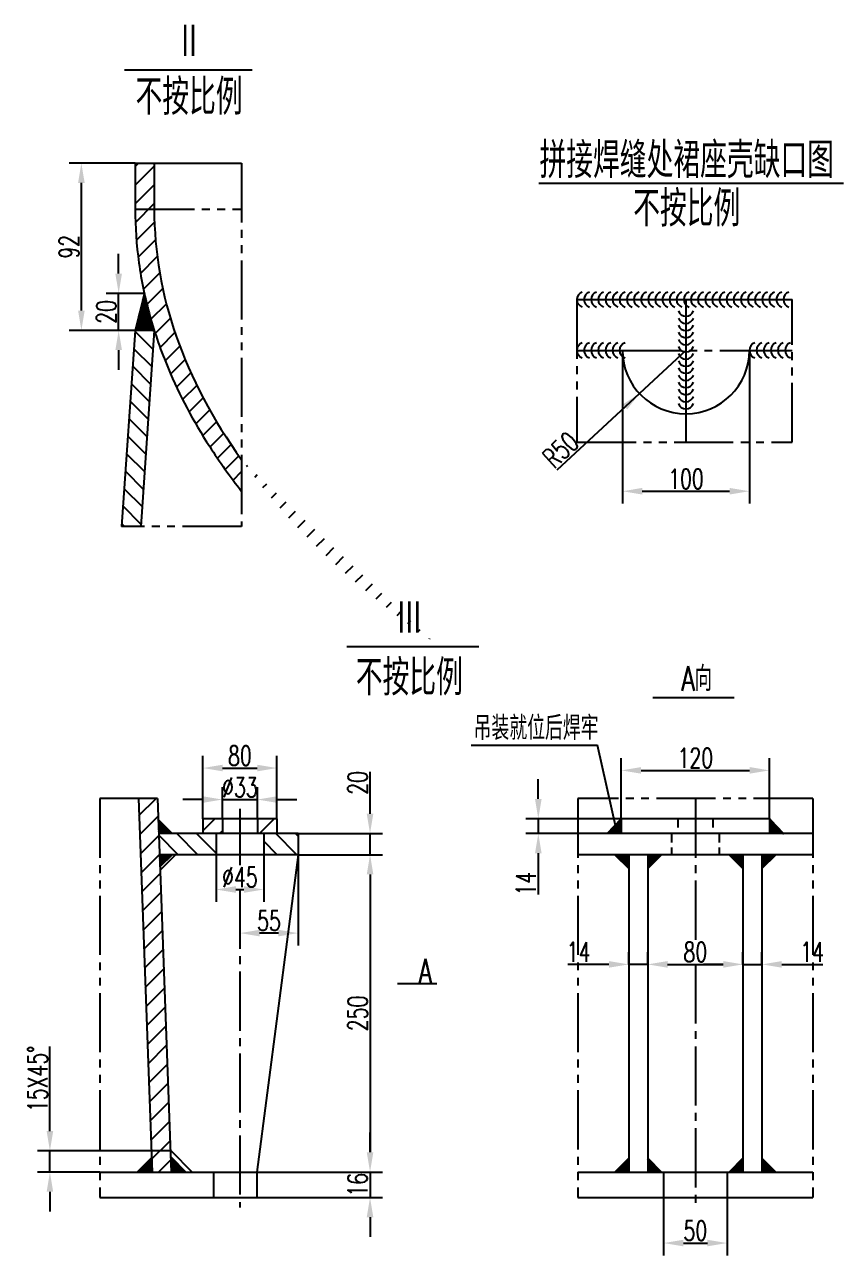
# Model space of a CAD drawing. Extents: x 4061 to 20693, y -5077 to 18471.
# Drawn here: x 9586 to 14230, y 2919 to 9899 of the extents above; entities that cross this region are included whole.
import ezdxf
from ezdxf.enums import TextEntityAlignment as Align

# ---------------------------------------------------------------- set-up
doc = ezdxf.new("R2010")
doc.units = 0
doc.header["$LTSCALE"] = 280
doc.header["$MEASUREMENT"] = 0
doc.header["$PDMODE"] = 3
for name, pattern in [('CENTER', [1.66, 1.2, -0.15, 0.16, -0.15]), ('HIDDEN', [0.28, 0.18, -0.1]), ('PHANTOM', [1.97, 1.2, -0.15, 0.16, -0.15, 0.16, -0.15])]:
    doc.linetypes.add(name, pattern=pattern)
doc.layers.get('0').update_dxf_attribs({"linetype": 'CONTINUOUS'})
doc.layers.get('DEFPOINTS').update_dxf_attribs({"linetype": 'CONTINUOUS'})
for name, color, linetype in [('A', 2, 'CONTINUOUS'), ('B', 7, 'CONTINUOUS'), ('C', 1, 'CENTER'), ('D', 4, 'PHANTOM'), ('E', 3, 'HIDDEN')]:
    doc.layers.add(name, color=color, linetype=linetype)
doc.styles.add('HZ', font='txt', dxfattribs={"width": 0.7, "bigfont": 'hztxt'})
doc.dimstyles.get("Standard").update_dxf_attribs({"dimtxt": 0.18, "dimasz": 0.18, "dimexe": 0.18, "dimexo": 0.0625, "dimgap": 0.09, "dimtad": 0, "dimtih": 1, "dimtoh": 1, "dimdec": 4, "dimzin": 0, "dimdsep": 46, "dimtxsty": 'Standard', "dimcen": 0.09, "dimadec": 0, "dimazin": 0, "dimtfac": 1, "dimtdec": 4, "dimtofl": 0, "dimtmove": 0, "dimatfit": 3, "dimfxl": 1, "dimtolj": 1, "dimtzin": 0, "dimarcsym": 0})
pattern_1 = [(45, (-766.436, -1995.18), (-56.1266, 56.1266), [])]

# ---------------------------------------------------------------- blocks, each defined once
blk = doc.blocks.new('*D87')
at = {"color": 0, "linetype": 'ByBlock', "transparency": 16777216}
for p, q in [((11273.5, 5941.9), (11273.5, 6299.3)), ((11693.5, 5941.9), (11693.5, 6299.3)), ((11385.5, 6229.3), (11581.5, 6229.3))]:
    blk.add_line(p, q, dxfattribs=at)
for points in [[(11385.5, 6248), (11385.5, 6210.6), (11273.5, 6229.3)], [(11581.5, 6248), (11581.5, 6210.6), (11693.5, 6229.3)]]:
    blk.add_solid(points, dxfattribs=at)
at = {"layer": 'DEFPOINTS', "color": 0, "linetype": 'ByBlock', "transparency": 16777216}
for p in [(11693.5, 6229.3), (11273.5, 5941.9), (11693.5, 5941.9)]:
    blk.add_point(p, dxfattribs=at)
at = {"color": 0, "linetype": 'ByBlock', "transparency": 16777216, "insert": (11483.5, 6299.3), "char_height": 112, "attachment_point": 5, "style": 'HZ'}
blk.add_mtext('\\A1;80', dxfattribs=at)
blk = doc.blocks.new('*D88')
at = {"color": 0, "linetype": 'ByBlock', "transparency": 16777216}
for p, q in [((12221.6, 4049.9), (12221.6, 4161.9)), ((11579.5, 3937.9), (12291.6, 3937.9)), ((12221.6, 3937.9), (12221.6, 3793.9)), ((11579.5, 3793.9), (12291.6, 3793.9)), ((12221.6, 3681.9), (12221.6, 3569.9))]:
    blk.add_line(p, q, dxfattribs=at)
for points in [[(12203, 4049.9), (12240.3, 4049.9), (12221.6, 3937.9)], [(12203, 3681.9), (12240.3, 3681.9), (12221.6, 3793.9)]]:
    blk.add_solid(points, dxfattribs=at)
at = {"layer": 'DEFPOINTS', "color": 0, "linetype": 'ByBlock', "transparency": 16777216}
for p in [(11579.5, 3937.9), (11579.5, 3793.9), (12221.6, 3793.9)]:
    blk.add_point(p, dxfattribs=at)
at = {"color": 0, "linetype": 'ByBlock', "transparency": 16777216, "insert": (12151.6, 3865.9), "char_height": 112, "attachment_point": 5, "rotation": 90, "style": 'HZ'}
blk.add_mtext('\\A1;16', dxfattribs=at)
blk = doc.blocks.new('*D89')
at = {"color": 0, "linetype": 'ByBlock', "transparency": 16777216}
for p, q in [((10405.7, 4169.9), (10405.7, 4650.8)), ((11093.5, 4057.9), (10335.7, 4057.9)), ((10405.7, 3937.9), (10405.7, 4057.9)), ((10688.2, 3937.9), (10335.7, 3937.9)), ((10405.7, 3825.9), (10405.7, 3713.9))]:
    blk.add_line(p, q, dxfattribs=at)
for points in [[(10387.1, 4169.9), (10424.4, 4169.9), (10405.7, 4057.9)], [(10387.1, 3825.9), (10424.4, 3825.9), (10405.7, 3937.9)]]:
    blk.add_solid(points, dxfattribs=at)
at = {"layer": 'DEFPOINTS', "color": 0, "linetype": 'ByBlock', "transparency": 16777216}
for p in [(10405.7, 4057.9), (11093.5, 4057.9), (10688.2, 3937.9)]:
    blk.add_point(p, dxfattribs=at)
at = {"color": 0, "linetype": 'ByBlock', "transparency": 16777216, "insert": (10335.7, 4466.4), "char_height": 112, "attachment_point": 5, "rotation": 90, "style": 'HZ'}
blk.add_mtext('\\A1;15X45°', dxfattribs=at)
blk = doc.blocks.new('*D90')
at = {"color": 0, "linetype": 'ByBlock', "transparency": 16777216}
for p, q in [((11813.5, 5737.9), (12291.6, 5737.9)), ((12221.6, 5625.9), (12221.6, 4049.9)), ((11579.5, 3937.9), (12291.6, 3937.9))]:
    blk.add_line(p, q, dxfattribs=at)
for points in [[(12203, 5625.9), (12240.3, 5625.9), (12221.6, 5737.9)], [(12203, 4049.9), (12240.3, 4049.9), (12221.6, 3937.9)]]:
    blk.add_solid(points, dxfattribs=at)
at = {"layer": 'DEFPOINTS', "color": 0, "linetype": 'ByBlock', "transparency": 16777216}
for p in [(11813.5, 5737.9), (11579.5, 3937.9), (12221.6, 3937.9)]:
    blk.add_point(p, dxfattribs=at)
at = {"color": 0, "linetype": 'ByBlock', "transparency": 16777216, "insert": (12151.6, 4837.9), "char_height": 112, "attachment_point": 5, "rotation": 90, "style": 'HZ'}
blk.add_mtext('\\A1;250', dxfattribs=at)
blk = doc.blocks.new('*D91')
at = {"color": 0, "linetype": 'ByBlock', "transparency": 16777216}
for p, q in [((11384.5, 5941.9), (11384.5, 6120.6)), ((11582.5, 5941.9), (11582.5, 6120.6)), ((11272.5, 6050.6), (11160.5, 6050.6)), ((11384.5, 6050.6), (11582.5, 6050.6)), ((11694.5, 6050.6), (11806.5, 6050.6))]:
    blk.add_line(p, q, dxfattribs=at)
for points in [[(11272.5, 6069.2), (11272.5, 6031.9), (11384.5, 6050.6)], [(11694.5, 6069.2), (11694.5, 6031.9), (11582.5, 6050.6)]]:
    blk.add_solid(points, dxfattribs=at)
at = {"layer": 'DEFPOINTS', "color": 0, "linetype": 'ByBlock', "transparency": 16777216}
for p in [(11582.5, 6050.6), (11384.5, 5941.9), (11582.5, 5941.9)]:
    blk.add_point(p, dxfattribs=at)
at = {"color": 0, "linetype": 'ByBlock', "transparency": 16777216, "insert": (11483.5, 6120.6), "char_height": 112, "attachment_point": 5, "style": 'HZ'}
blk.add_mtext('\\A1;∅33', dxfattribs=at)
blk = doc.blocks.new('*D92')
at = {"color": 0, "linetype": 'ByBlock', "transparency": 16777216}
for p, q in [((11348.5, 5737.9), (11348.5, 5470.5)), ((11618.5, 5737.9), (11618.5, 5470.5)), ((11460.5, 5540.5), (11506.5, 5540.5))]:
    blk.add_line(p, q, dxfattribs=at)
for points in [[(11460.5, 5559.1), (11460.5, 5521.8), (11348.5, 5540.5)], [(11506.5, 5559.1), (11506.5, 5521.8), (11618.5, 5540.5)]]:
    blk.add_solid(points, dxfattribs=at)
at = {"layer": 'DEFPOINTS', "color": 0, "linetype": 'ByBlock', "transparency": 16777216}
for p in [(11348.5, 5737.9), (11618.5, 5737.9), (11618.5, 5540.5)]:
    blk.add_point(p, dxfattribs=at)
at = {"color": 0, "linetype": 'ByBlock', "transparency": 16777216, "insert": (11483.5, 5610.5), "char_height": 112, "attachment_point": 5, "style": 'HZ'}
blk.add_mtext('\\A1;∅45', dxfattribs=at)
blk = doc.blocks.new('*D93')
at = {"color": 0, "linetype": 'ByBlock', "transparency": 16777216}
for p, q in [((12221.6, 5969.9), (12221.6, 6208.7)), ((11813.5, 5857.9), (12291.6, 5857.9)), ((12221.6, 5737.9), (12221.6, 5857.9)), ((11813.5, 5737.9), (12291.6, 5737.9)), ((12221.6, 5625.9), (12221.6, 5513.9))]:
    blk.add_line(p, q, dxfattribs=at)
for points in [[(12203, 5969.9), (12240.3, 5969.9), (12221.6, 5857.9)], [(12203, 5625.9), (12240.3, 5625.9), (12221.6, 5737.9)]]:
    blk.add_solid(points, dxfattribs=at)
at = {"layer": 'DEFPOINTS', "color": 0, "linetype": 'ByBlock', "transparency": 16777216}
for p in [(11813.5, 5857.9), (12221.6, 5857.9), (11813.5, 5737.9)]:
    blk.add_point(p, dxfattribs=at)
at = {"color": 0, "linetype": 'ByBlock', "transparency": 16777216, "insert": (12151.6, 6145.3), "char_height": 112, "attachment_point": 5, "rotation": 90, "style": 'HZ'}
blk.add_mtext('\\A1;20', dxfattribs=at)
blk = doc.blocks.new('*D94')
at = {"color": 0, "linetype": 'ByBlock', "transparency": 16777216}
for p, q in [((13210.3, 3247.5), (13210.3, 2918.9)), ((13570.3, 3247.5), (13570.3, 2918.9)), ((13322.3, 2988.9), (13458.3, 2988.9))]:
    blk.add_line(p, q, dxfattribs=at)
for points in [[(13322.3, 3007.6), (13322.3, 2970.3), (13210.3, 2988.9)], [(13458.3, 3007.6), (13458.3, 2970.3), (13570.3, 2988.9)]]:
    blk.add_solid(points, dxfattribs=at)
at = {"layer": 'DEFPOINTS', "color": 0, "linetype": 'ByBlock', "transparency": 16777216}
for p in [(13210.3, 3247.5), (13570.3, 3247.5), (13570.3, 2988.9)]:
    blk.add_point(p, dxfattribs=at)
at = {"color": 0, "linetype": 'ByBlock', "transparency": 16777216, "insert": (13390.3, 3058.9), "char_height": 112, "attachment_point": 5, "style": 'HZ'}
blk.add_mtext('\\A1;50', dxfattribs=at)
blk = doc.blocks.new('*D95')
at = {"color": 0, "linetype": 'ByBlock', "transparency": 16777216}
for p, q in [((14336.9, 5115.8), (14336.9, 5185.8)), ((14444.9, 5115.8), (14444.9, 5185.8)), ((14224.9, 5115.8), (14112.9, 5115.8)), ((14336.9, 5115.8), (14444.9, 5115.8)), ((14556.9, 5115.8), (14789.8, 5115.8))]:
    blk.add_line(p, q, dxfattribs=at)
for points in [[(14224.9, 5134.4), (14224.9, 5097.1), (14336.9, 5115.8)], [(14556.9, 5134.4), (14556.9, 5097.1), (14444.9, 5115.8)]]:
    blk.add_solid(points, dxfattribs=at)
at = {"layer": 'DEFPOINTS', "color": 0, "linetype": 'ByBlock', "transparency": 16777216}
for p in [(14336.9, 5115.8), (14444.9, 5115.8), (14444.9, 5115.8)]:
    blk.add_point(p, dxfattribs=at)
at = {"color": 0, "linetype": 'ByBlock', "transparency": 16777216, "insert": (14729.3, 5185.8), "char_height": 112, "attachment_point": 5, "style": 'HZ'}
blk.add_mtext('\\A1;14', dxfattribs=at)
blk = doc.blocks.new('*D96')
at = {"color": 0, "linetype": 'ByBlock', "transparency": 16777216}
for p, q in [((13796.9, 5115.8), (13796.9, 5185.8)), ((14336.9, 5115.8), (14336.9, 5185.8)), ((13908.9, 5115.8), (14224.9, 5115.8))]:
    blk.add_line(p, q, dxfattribs=at)
for points in [[(13908.9, 5134.4), (13908.9, 5097.1), (13796.9, 5115.8)], [(14224.9, 5134.4), (14224.9, 5097.1), (14336.9, 5115.8)]]:
    blk.add_solid(points, dxfattribs=at)
at = {"layer": 'DEFPOINTS', "color": 0, "linetype": 'ByBlock', "transparency": 16777216}
for p in [(13796.9, 5115.8), (14336.9, 5115.8), (14336.9, 5115.8)]:
    blk.add_point(p, dxfattribs=at)
at = {"color": 0, "linetype": 'ByBlock', "transparency": 16777216, "insert": (14066.9, 5185.8), "char_height": 112, "attachment_point": 5, "style": 'HZ'}
blk.add_mtext('\\A1;80', dxfattribs=at)
blk = doc.blocks.new('*D97')
at = {"color": 0, "linetype": 'ByBlock', "transparency": 16777216}
for p, q in [((13646.9, 5941.9), (13646.9, 6286.1)), ((14486.9, 5941.9), (14486.9, 6286.1)), ((13758.9, 6216.1), (14374.9, 6216.1))]:
    blk.add_line(p, q, dxfattribs=at)
for points in [[(13758.9, 6234.8), (13758.9, 6197.4), (13646.9, 6216.1)], [(14374.9, 6234.8), (14374.9, 6197.4), (14486.9, 6216.1)]]:
    blk.add_solid(points, dxfattribs=at)
at = {"layer": 'DEFPOINTS', "color": 0, "linetype": 'ByBlock', "transparency": 16777216}
for p in [(14486.9, 6216.1), (13646.9, 5941.9), (14486.9, 5941.9)]:
    blk.add_point(p, dxfattribs=at)
at = {"color": 0, "linetype": 'ByBlock', "transparency": 16777216, "insert": (14066.9, 6286.1), "char_height": 112, "attachment_point": 5, "style": 'HZ'}
blk.add_mtext('\\A1;120', dxfattribs=at)
blk = doc.blocks.new('*D98')
at = {"color": 0, "linetype": 'ByBlock', "transparency": 16777216}
for p, q in [((13688.9, 5115.8), (13688.9, 5185.8)), ((13796.9, 5115.8), (13796.9, 5185.8)), ((13576.9, 5115.8), (13343.9, 5115.8)), ((13796.9, 5115.8), (13688.9, 5115.8)), ((13908.9, 5115.8), (14020.9, 5115.8))]:
    blk.add_line(p, q, dxfattribs=at)
for points in [[(13576.9, 5134.4), (13576.9, 5097.1), (13688.9, 5115.8)], [(13908.9, 5134.4), (13908.9, 5097.1), (13796.9, 5115.8)]]:
    blk.add_solid(points, dxfattribs=at)
at = {"layer": 'DEFPOINTS', "color": 0, "linetype": 'ByBlock', "transparency": 16777216}
for p in [(13688.9, 5115.8), (13688.9, 5115.8), (13796.9, 5115.8)]:
    blk.add_point(p, dxfattribs=at)
at = {"color": 0, "linetype": 'ByBlock', "transparency": 16777216, "insert": (13404.4, 5185.8), "char_height": 112, "attachment_point": 5, "style": 'HZ'}
blk.add_mtext('\\A1;14', dxfattribs=at)
blk = doc.blocks.new('*D99')
at = {"color": 0, "linetype": 'ByBlock', "transparency": 16777216}
for p, q in [((13176.1, 6053.9), (13176.1, 6165.9)), ((13646.9, 5941.9), (13106.1, 5941.9)), ((13176.1, 5941.9), (13176.1, 5857.9)), ((13556.9, 5857.9), (13106.1, 5857.9)), ((13176.1, 5745.9), (13176.1, 5513))]:
    blk.add_line(p, q, dxfattribs=at)
for points in [[(13157.4, 6053.9), (13194.8, 6053.9), (13176.1, 5941.9)], [(13157.4, 5745.9), (13194.8, 5745.9), (13176.1, 5857.9)]]:
    blk.add_solid(points, dxfattribs=at)
at = {"layer": 'DEFPOINTS', "color": 0, "linetype": 'ByBlock', "transparency": 16777216}
for p in [(13646.9, 5941.9), (13176.1, 5857.9), (13556.9, 5857.9)]:
    blk.add_point(p, dxfattribs=at)
at = {"color": 0, "linetype": 'ByBlock', "transparency": 16777216, "insert": (13106.1, 5573.5), "char_height": 112, "attachment_point": 5, "rotation": 90, "style": 'HZ'}
blk.add_mtext('\\A1;14', dxfattribs=at)
blk = doc.blocks.new('*D102')
at = {"color": 0, "linetype": 'ByBlock', "transparency": 16777216}
for p, q in [((11813.5, 5737.9), (11813.5, 5223.2)), ((11483.5, 5459.7), (11483.5, 5223.2)), ((11701.5, 5293.2), (11595.5, 5293.2))]:
    blk.add_line(p, q, dxfattribs=at)
for points in [[(11595.5, 5311.9), (11595.5, 5274.6), (11483.5, 5293.2)], [(11701.5, 5311.9), (11701.5, 5274.6), (11813.5, 5293.2)]]:
    blk.add_solid(points, dxfattribs=at)
at = {"layer": 'DEFPOINTS', "color": 0, "linetype": 'ByBlock', "transparency": 16777216}
for p in [(11813.5, 5737.9), (11483.5, 5459.7), (11483.5, 5293.2)]:
    blk.add_point(p, dxfattribs=at)
at = {"color": 0, "linetype": 'ByBlock', "transparency": 16777216, "insert": (11648.5, 5363.2), "char_height": 112, "attachment_point": 5, "style": 'HZ'}
blk.add_mtext('\\A1;55', dxfattribs=at)
blk = doc.blocks.new('*D103')
at = {"color": 0, "linetype": 'ByBlock', "transparency": 16777216}
for p, q in [((13745.3, 9109.6), (13745.3, 8240.6)), ((14465.3, 9109.6), (14465.3, 8240.6)), ((13857.3, 8310.6), (14353.3, 8310.6))]:
    blk.add_line(p, q, dxfattribs=at)
for points in [[(13857.3, 8329.3), (13857.3, 8292), (13745.3, 8310.6)], [(14353.3, 8329.3), (14353.3, 8292), (14465.3, 8310.6)]]:
    blk.add_solid(points, dxfattribs=at)
at = {"layer": 'DEFPOINTS', "color": 0, "linetype": 'ByBlock', "transparency": 16777216}
for p in [(13745.3, 9109.6), (14465.3, 9109.6), (14465.3, 8310.6)]:
    blk.add_point(p, dxfattribs=at)
at = {"color": 0, "linetype": 'ByBlock', "transparency": 16777216, "insert": (14105.3, 8380.6), "char_height": 112, "attachment_point": 5, "style": 'HZ'}
blk.add_mtext('\\A1;100', dxfattribs=at)
blk = doc.blocks.new('*D104')
at = {"color": 0, "linetype": 'ByBlock', "transparency": 16777216}
for p in [(14105.3, 9109.6), (13374.4, 8431.6)]:
    blk.add_line(p, (13841.4, 8864.8), dxfattribs=at)
blk.add_solid([(13746.6, 8802.3), (13772, 8774.9), (13841.4, 8864.8)], dxfattribs=at)
at = {"layer": 'DEFPOINTS', "color": 0, "linetype": 'ByBlock', "transparency": 16777216}
for p in [(14105.3, 9109.6), (13841.4, 8864.8)]:
    blk.add_point(p, dxfattribs=at)
at = {"color": 0, "linetype": 'ByBlock', "transparency": 16777216, "insert": (13394.5, 8545.7), "char_height": 112, "attachment_point": 5, "rotation": 42.85394, "style": 'HZ'}
blk.add_mtext('\\A1;R50', dxfattribs=at)
blk = doc.blocks.new('*D105')
at = {"color": 0, "linetype": 'ByBlock', "transparency": 16777216}
for p, q in [((10899.2, 10118.8), (10899.2, 10230.8)), ((11045, 10006.8), (10829.2, 10006.8)), ((10899.2, 9796.8), (10899.2, 10006.8)), ((10993.1, 9796.8), (10829.2, 9796.8)), ((10899.2, 9684.8), (10899.2, 9572.8))]:
    blk.add_line(p, q, dxfattribs=at)
for points in [[(10880.5, 10118.8), (10917.9, 10118.8), (10899.2, 10006.8)], [(10880.5, 9684.8), (10917.9, 9684.8), (10899.2, 9796.8)]]:
    blk.add_solid(points, dxfattribs=at)
at = {"layer": 'DEFPOINTS', "color": 0, "linetype": 'ByBlock', "transparency": 16777216}
for p in [(10899.2, 10006.8), (11045, 10006.8), (10993.1, 9796.8)]:
    blk.add_point(p, dxfattribs=at)
at = {"color": 0, "linetype": 'ByBlock', "transparency": 16777216, "insert": (10829.2, 9901.8), "char_height": 112, "attachment_point": 5, "rotation": 90, "style": 'HZ'}
blk.add_mtext('\\A1;20', dxfattribs=at)
blk = doc.blocks.new('*D106')
at = {"color": 0, "linetype": 'ByBlock', "transparency": 16777216}
for p, q in [((10212.9, 9113.4), (9837.7, 9113.4)), ((9907.7, 8276.9), (9907.7, 9001.4)), ((10212.9, 8164.9), (9837.7, 8164.9))]:
    blk.add_line(p, q, dxfattribs=at)
for points in [[(9889, 9001.4), (9926.4, 9001.4), (9907.7, 9113.4)], [(9889, 8276.9), (9926.4, 8276.9), (9907.7, 8164.9)]]:
    blk.add_solid(points, dxfattribs=at)
at = {"layer": 'DEFPOINTS', "color": 0, "linetype": 'ByBlock', "transparency": 16777216}
for p in [(9907.7, 9113.4), (10212.9, 9113.4), (10212.9, 8164.9)]:
    blk.add_point(p, dxfattribs=at)
at = {"color": 0, "linetype": 'ByBlock', "transparency": 16777216, "insert": (9837.7, 8639.2), "char_height": 112, "attachment_point": 5, "rotation": 90, "style": 'HZ'}
blk.add_mtext('\\A1;92', dxfattribs=at)
blk = doc.blocks.new('剖视4')
at = {"layer": 'B'}
blk.add_lwpolyline([(-8, 0), (-4, 0), (0, 0)], dxfattribs=at)

msp = doc.modelspace()

# ---------------------------------------------------------------- hatches: boundary and pattern name
h = msp.add_hatch()
h.set_pattern_fill('ANSI37', color=256, scale=30, angle=90, style=0)
h.set_pattern_definition([(135, (7464.9304, -3729.917), (-2.6516504, -2.6516504), []), (225, (7464.9304, -3729.917), (2.6516504, -2.6516504), [])])
edge = h.paths.add_edge_path()
edge.add_spline(control_points=[(10320.94297, 8164.93036), (10312.43009, 8191.86221), (10304.41397, 8218.84797), (10284.96949, 8288.78463), (10274.30034, 8331.80902), (10264.89856, 8374.93036)], knot_values=[0.1085886386, 0.1085886386, 0.1085886386, 0.1085886386, 0.1272033699, 0.1272033699, 0.1567444046, 0.1567444046, 0.1567444046, 0.1567444046], degree=3, periodic=0)
edge.add_line((10264.89856, 8374.93036), (10212.94297, 8164.93036))
edge.add_line((10212.94297, 8164.93036), (10320.94297, 8164.93036))
h = msp.add_hatch()
h.set_pattern_fill('ANSI37', color=256, scale=30, style=0)
h.set_pattern_definition([(45, (9260.3824, -7964.366), (-2.6516504, 2.6516504), []), (135, (9260.3824, -7964.366), (-2.6516504, -2.6516504), [])])
h.paths.add_polyline_path([(10346.1594, 5311.49474), (10422.83815, 5311.49474), (10343.22627, 5391.10662)])
h.paths.add_polyline_path([(10353.14812, 5121.80471), (10422.83815, 5191.49474), (10350.58054, 5191.49474)])
h = msp.add_hatch()
h.set_pattern_fill('ANSI37', color=256, scale=0.75, style=0)
h.set_pattern_definition([(45, (9734.08186, -7964.365995), (-0.06629126074, 0.06629126074), []), (135, (9734.08186, -7964.365995), (-0.06629126074, -0.06629126074), [])])
h.paths.add_polyline_path([(12890.8565, 5311.49474), (12970.28243, 5311.49474), (12970.28243, 5395.49474)])
h = msp.add_hatch()
h.set_pattern_fill('ANSI37', color=256, scale=0.75, style=0)
h.set_pattern_definition([(135, (17046.483, -7964.365995), (0.06629126074, 0.06629126074), []), (45, (17046.483, -7964.365995), (0.06629126074, -0.06629126074), [])])
h.paths.add_polyline_path([(13810.28243, 5395.49474), (13889.70837, 5311.49474), (13810.28243, 5311.49474)])
h = msp.add_hatch()
h.set_pattern_fill('ANSI37', color=256, scale=30, style=0)
h.set_pattern_definition([(45, (10146.3805, -7964.366), (-2.6516504, 2.6516504), []), (135, (10146.3805, -7964.366), (-2.6516504, -2.6516504), [])])
h.paths.add_polyline_path([(13012.28243, 5191.49474), (12934.28243, 5191.49474), (13012.28243, 5113.49474)])
h.paths.add_polyline_path([(13198.28243, 5191.49474), (13120.28243, 5191.49474), (13120.28243, 5113.49474)])
h.paths.add_polyline_path([(13198.28243, 3391.49474), (13120.28243, 3469.49474), (13120.28243, 3391.49474)])
h.paths.add_polyline_path([(12934.28243, 3391.49474), (13012.28243, 3391.49474), (13012.28243, 3469.49474)])
h = msp.add_hatch()
h.set_pattern_fill('ANSI37', color=256, scale=30, style=0)
h.set_pattern_definition([(135, (16634.1844, -7964.366), (2.6516504, 2.6516504), []), (45, (16634.1844, -7964.366), (2.6516504, -2.6516504), [])])
h.paths.add_polyline_path([(13768.28243, 5191.49474), (13846.28243, 5191.49474), (13768.28243, 5113.49474)])
h.paths.add_polyline_path([(13582.28243, 5191.49474), (13660.28243, 5191.49474), (13660.28243, 5113.49474)])
h.paths.add_polyline_path([(13582.28243, 3391.49474), (13660.28243, 3469.49474), (13660.28243, 3391.49474)])
h.paths.add_polyline_path([(13846.28243, 3391.49474), (13768.28243, 3391.49474), (13768.28243, 3469.49474)])
h = msp.add_hatch()
h.set_pattern_fill('ANSI37', color=256, scale=30, style=0)
h.set_pattern_definition([(45, (9338.442, -7964.366), (-2.6516504, 2.6516504), []), (135, (9338.442, -7964.366), (-2.6516504, -2.6516504), [])])
h.paths.add_polyline_path([(10224.89762, 3391.49474), (10308.89762, 3391.49474), (10305.9128, 3472.50992)])
h.paths.add_polyline_path([(10416.89762, 3391.49474), (10500.89762, 3391.49474), (10413.68444, 3478.70792)])
at = {"layer": 'B'}
h = msp.add_hatch(dxfattribs=at)
h.set_pattern_fill('ANSI31', color=256, scale=600, style=0)
h.set_pattern_definition([(45, (7464.93, -3729.92), (-53.033, 53.033), [])])
edge = h.paths.add_edge_path()
edge.add_line((10320.94297, 8853.11359), (10212.94297, 8853.11359))
edge.add_spline(control_points=[(10212.94297, 8853.11359), (10212.94297, 8751.45015), (10219.97067, 8649.78766), (10248.00492, 8447.15441), (10269.01045, 8346.18509), (10324.78487, 8145.57923), (10359.55235, 8045.94313), (10463.96248, 7797.59739), (10542.34549, 7650.12428), (10690.75549, 7419.99682), (10751.18184, 7335.40453), (10816.65106, 7251.99736)], knot_values=[0, 0, 0, 0, 0.0690648367, 0.0690648367, 0.1381296733, 0.1381296733, 0.20719451, 0.20719451, 0.3119253676, 0.3119253676, 0.3739994012, 0.3739994012, 0.3739994012, 0.3739994012], degree=3, periodic=0)
edge.add_line((10816.65106, 7251.99736), (10816.65106, 7431.65576))
edge.add_ellipse((18720.94297, 8853.11359), major_axis=(8400, 0), ratio=0.5, start_angle=180, end_angle=199.782001392, ccw=False)
h.paths.add_polyline_path([(10320.94297, 9113.44307), (10212.94297, 9113.44307), (10212.94297, 8853.11359), (10320.94297, 8853.11359)])
h = msp.add_hatch(dxfattribs=at)
h.set_pattern_fill('ANSI31', color=256, scale=600, angle=90, style=0)
h.set_pattern_definition([(135, (7464.93, -3729.92), (-53.033, -53.033), [])])
h.paths.add_polyline_path([(10243.99574, 7053.63671), (10320.94297, 8164.93036), (10212.94297, 8164.93036), (10135.99574, 7053.63671)])
h = msp.add_hatch(dxfattribs=at)
h.set_pattern_fill('ANSI31', color=256, scale=25, style=0)
h.set_pattern_definition(pattern_1)
h.paths.add_polyline_path([(10308.89762, 3391.49474), (10416.89762, 3391.49474), (10338.83815, 5510.21059), (10230.83815, 5510.21059)])
h = msp.add_hatch(dxfattribs=at)
h.set_pattern_fill('ANSI31', color=256, scale=25, style=0)
h.set_pattern_definition(pattern_1)
h.paths.add_polyline_path([(10707.89762, 5311.49474), (10707.89762, 5395.49474), (10596.89762, 5395.49474), (10596.89762, 5311.49474)])
h.paths.add_polyline_path([(10905.89762, 5395.49474), (10905.89762, 5311.49474), (11016.89762, 5311.49474), (11016.89762, 5395.49474)])
h = msp.add_hatch(dxfattribs=at)
h.set_pattern_fill('ANSI31', color=256, scale=25, angle=90, style=0)
h.set_pattern_definition([(135, (-766.436, -1995.18), (-56.1266, -56.1266), [])])
h.paths.add_polyline_path([(10671.89762, 5191.49474), (10671.89762, 5311.49474), (10346.1594, 5311.49474), (10350.58054, 5191.49474)])
h.paths.add_polyline_path([(11136.89762, 5191.49474), (11136.89762, 5311.49474), (10941.89762, 5311.49474), (10941.89762, 5191.49474)])

# ---------------------------------------------------------------- linework, layer by layer
for p, q in [((10152.70679, 9642.85171), (10876.86042, 9642.85171)), ((12502.47834, 9000.93749), (14229.97738, 9000.93749)), ((11413.11249, 6372.84595), (12161.60501, 6372.84595)), ((12118.20149, 5812.88019), (12835.91317, 5812.88019)), ((12940.85904, 5340.32671), (12835.91317, 5812.88019)), ((10376.72721, 5163.95528), (10376.72721, 5163.95528))]:
    msp.add_line(p, q)
at = {"color": 1}
for p, q in [((10264.89856, 8374.93036), (10212.94297, 8164.93036)), ((10320.94297, 8164.93036), (10212.94297, 8164.93036)), ((10338.83815, 5395.49474), (10422.83815, 5311.49474)), ((12970.28243, 5395.49474), (12890.8565, 5311.49474)), ((13810.28243, 5395.49474), (13889.70837, 5311.49474)), ((10422.83815, 5191.49474), (10353.14812, 5121.80471)), ((10224.89762, 3391.49474), (10308.89762, 3475.49474)), ((10416.89762, 3475.49474), (10500.89762, 3391.49474)), ((13012.28243, 3469.49474), (12934.28243, 3391.49474)), ((13120.28243, 3469.49474), (13198.28243, 3391.49474)), ((13660.28243, 3469.49474), (13582.28243, 3391.49474)), ((13768.28243, 3469.49474), (13846.28243, 3391.49474))]:
    msp.add_line(p, q, dxfattribs=at)
at = {"layer": 'A'}
for p, q in [((10212.94297, 9113.44307), (10816.65106, 9113.44307)), ((10212.94297, 9113.44307), (10212.94297, 8853.11359)), ((10320.94297, 9113.44307), (10320.94297, 8853.11359)), ((12718.06471, 8339.84606), (13939.74345, 8339.84606)), ((13336.84985, 8339.84606), (13336.84985, 7531.63475)), ((10212.94297, 8164.93036), (10135.99574, 7053.63671)), ((10320.94297, 8164.93036), (10243.99574, 7053.63671)), ((12718.06471, 8051.84606), (12976.84985, 8051.84606)), ((13696.84985, 8051.84606), (13939.74345, 8051.84606)), ((10230.83815, 5510.21059), (10308.89762, 3391.49474)), ((10338.83815, 5510.21059), (10416.89762, 3391.49474)), ((11016.89762, 5395.49474), (10596.89762, 5395.49474)), ((10596.89762, 5395.49474), (10596.89762, 5311.49474)), ((10707.89762, 5395.49474), (10707.89762, 5311.49474)), ((10905.89762, 5395.49474), (10905.89762, 5311.49474)), ((11016.89762, 5395.49474), (11016.89762, 5311.49474)), ((13810.28243, 5395.49474), (12970.28243, 5395.49474)), ((12970.28243, 5395.49474), (12970.28243, 5311.49474)), ((13810.28243, 5395.49474), (13810.28243, 5311.49474)), ((11136.89762, 5311.49474), (10346.1594, 5311.49474)), ((10671.89762, 5311.49474), (10671.89762, 5191.49474)), ((10941.89762, 5311.49474), (10941.89762, 5191.49474)), ((11136.89762, 5311.49474), (11136.89762, 5191.49474)), ((14056.95322, 5311.49474), (12723.61164, 5311.49474)), ((11136.89762, 5191.49474), (10350.58054, 5191.49474)), ((10353.81125, 5103.80568), (10441.50032, 5191.49474)), ((11136.89762, 5191.49474), (10902.89762, 3391.49474)), ((14056.95322, 5191.49474), (12723.61164, 5191.49474)), ((12934.28243, 5191.49474), (13012.28243, 5113.49474)), ((13012.28243, 5191.49474), (13012.28243, 3391.49474)), ((13120.28243, 5191.49474), (13120.28243, 3391.49474)), ((13120.28243, 5113.49474), (13198.28243, 5191.49474)), ((13660.28243, 5113.49474), (13582.28243, 5191.49474)), ((13660.28243, 5191.49474), (13660.28243, 3391.49474)), ((13768.28243, 5191.49474), (13768.28243, 3391.49474)), ((13846.28243, 5191.49474), (13768.28243, 5113.49474)), ((10416.89762, 3511.49474), (10536.89762, 3391.49474)), ((10011.60259, 3391.49474), (10902.89762, 3391.49474)), ((10656.89762, 3391.49474), (10656.89762, 3247.49474)), ((10902.89762, 3391.49474), (10902.89762, 3247.49474)), ((12723.61164, 3391.49474), (14056.95322, 3391.49474)), ((13210.28243, 3391.49474), (13210.28243, 3247.49474)), ((13570.28243, 3391.49474), (13570.28243, 3247.49474)), ((10011.60259, 3247.49474), (10902.89762, 3247.49474)), ((12723.61164, 3247.49474), (14056.95322, 3247.49474))]:
    msp.add_line(p, q, dxfattribs=at)
msp.add_arc((13336.84985, 8051.84606), 360, 180, 0, dxfattribs=at)
msp.add_ellipse((18720.94297, 8853.11359), major_axis=(8400, 0), ratio=0.5, start_param=3.1415926536, end_param=3.4868537105, dxfattribs=at)
msp.add_open_spline([(10212.94297, 8853.11359), (10212.94297, 8751.45015), (10219.97067, 8649.78766), (10248.00492, 8447.15441), (10269.01045, 8346.18509), (10324.78487, 8145.57923), (10359.55235, 8045.94313), (10463.96248, 7797.59739), (10542.34549, 7650.12428), (10690.75549, 7419.99682), (10751.18184, 7335.40453), (10816.65106, 7251.99736)], degree=3, knots=[0, 0, 0, 0, 0.06906483666, 0.06906483666, 0.13812967331, 0.13812967331, 0.20719450997, 0.20719450997, 0.31192536761, 0.31192536761, 0.37399940117, 0.37399940117, 0.37399940117, 0.37399940117], dxfattribs=at)
at = {"layer": 'B'}
msp.add_line((13149.60702, 6082.4709), (13610.05961, 6082.4709), dxfattribs=at)
for centre, start, end in [((12762.95119, 8339.84606), 108.30378111, 251.69621889), ((12803.35488, 8339.84606), 108.30378111, 251.69621889), ((12843.75856, 8339.84606), 108.30378111, 251.69621889), ((12884.16225, 8339.84606), 108.30378111, 251.69621889), ((12924.56593, 8339.84606), 108.30378111, 251.69621889), ((12964.96962, 8339.84606), 108.30378111, 251.69621889), ((13005.3733, 8339.84606), 108.30378111, 251.69621889), ((13045.77699, 8339.84606), 108.30378111, 251.69621889), ((13086.18067, 8339.84606), 108.30378111, 251.69621889), ((13126.58436, 8339.84606), 108.30378111, 251.69621889), ((13166.98804, 8339.84606), 108.30378111, 251.69621889), ((13207.39173, 8339.84606), 108.30378111, 251.69621889), ((13247.79541, 8339.84606), 108.30378111, 251.69621889), ((13288.1991, 8339.84606), 108.30378111, 251.69621889), ((13328.60278, 8339.84606), 108.30378111, 251.69621889), ((13369.00647, 8339.84606), 108.30378111, 251.69621889), ((13409.41015, 8339.84606), 108.30378111, 251.69621889), ((13449.81384, 8339.84606), 108.30378111, 251.69621889), ((13490.21752, 8339.84606), 108.30378111, 251.69621889), ((13530.62121, 8339.84606), 108.30378111, 251.69621889), ((13571.02489, 8339.84606), 108.30378111, 251.69621889), ((13611.42858, 8339.84606), 108.30378111, 251.69621889), ((13651.83226, 8339.84606), 108.30378111, 251.69621889), ((13692.23595, 8339.84606), 108.30378111, 251.69621889), ((13732.63963, 8339.84606), 108.30378111, 251.69621889), ((13773.04332, 8339.84606), 108.30378111, 251.69621889), ((13813.447, 8339.84606), 108.30378111, 251.69621889), ((13853.85069, 8339.84606), 108.30378111, 251.69621889), ((13894.25438, 8339.84606), 108.30378111, 251.69621889), ((13934.65806, 8339.84606), 108.30378111, 251.69621889), ((13336.84985, 8289.65427), 198.30378111, 341.69621889), ((13336.84985, 8249.25059), 198.30378111, 341.69621889), ((13336.84985, 8208.8469), 198.30378111, 341.69621889), ((13336.84985, 8168.44322), 198.30378111, 341.69621889), ((13336.84985, 8128.03953), 198.30378111, 341.69621889), ((12762.95119, 8051.84606), 108.30378111, 251.69621889), ((12803.35488, 8051.84606), 108.30378111, 251.69621889), ((12843.75856, 8051.84606), 108.30378111, 251.69621889), ((12884.16225, 8051.84606), 108.30378111, 251.69621889), ((12924.56593, 8051.84606), 108.30378111, 251.69621889), ((12964.96962, 8051.84606), 108.30378111, 251.69621889), ((13005.3733, 8051.84606), 108.30378111, 251.69621889), ((13336.84985, 8087.63585), 198.30378111, 341.69621889), ((13336.84985, 8047.23216), 198.30378111, 341.69621889), ((13741.73632, 8051.84606), 108.30378111, 251.69621889), ((13782.14001, 8051.84606), 108.30378111, 251.69621889), ((13822.54369, 8051.84606), 108.30378111, 251.69621889), ((13862.94738, 8051.84606), 108.30378111, 251.69621889), ((13903.35106, 8051.84606), 108.30378111, 251.69621889), ((13943.75475, 8051.84606), 108.30378111, 251.69621889), ((13336.84985, 8006.82848), 198.30378111, 341.69621889), ((13336.84985, 7966.42479), 198.30378111, 341.69621889), ((13336.84985, 7926.02111), 198.30378111, 341.69621889), ((13336.84985, 7885.61742), 198.30378111, 341.69621889), ((13336.84985, 7845.21374), 198.30378111, 341.69621889), ((13336.84985, 7804.81005), 198.30378111, 341.69621889), ((13336.84985, 7764.40637), 198.30378111, 341.69621889)]:
    msp.add_arc(centre, 44.88648, start, end, dxfattribs=at)
at = {"layer": 'C'}
for p, q in [((10806.89762, 5450.75339), (10806.89762, 5132.11247)), ((13390.28243, 5510.21059), (13390.28243, 4694.60038)), ((10806.89762, 4994.01619), (10806.89762, 3190.42584)), ((13390.28243, 4569.33542), (13390.28243, 3208.42584))]:
    msp.add_line(p, q, dxfattribs=at)
at = {"layer": 'D'}
for p, q in [((10816.65106, 9113.44307), (10816.65106, 7053.63671)), ((10212.94297, 8853.11359), (10816.65106, 8853.11359)), ((12976.84985, 8051.84606), (13696.84985, 8051.84606)), ((10816.65106, 7053.63671), (10135.99574, 7053.63671)), ((10011.60259, 5510.21059), (10011.60259, 3247.49474)), ((10338.83815, 5510.21059), (10011.60259, 5510.21059)), ((12723.61164, 5510.21059), (12723.61164, 3247.49474)), ((14056.95322, 5510.21059), (12723.61164, 5510.21059)), ((14056.95322, 5510.21059), (14056.95322, 3247.49474))]:
    msp.add_line(p, q, dxfattribs=at)
msp.add_lwpolyline([(12718.06471, 8339.84606), (12718.06471, 7531.63475), (13939.74345, 7531.63475), (13939.74345, 8339.84606)], dxfattribs=at)
at = {"layer": 'E'}
for p, q in [((13291.28243, 5395.49474), (13291.28243, 5311.49474)), ((13489.28243, 5395.49474), (13489.28243, 5311.49474)), ((13255.28243, 5311.49474), (13255.28243, 5191.49474)), ((13525.28243, 5311.49474), (13525.28243, 5191.49474))]:
    msp.add_line(p, q, dxfattribs=at)

# ---------------------------------------------------------------- block references
at = {"layer": 'B', "xscale": 28, "yscale": 28, "zscale": 28}
msp.add_blockref('剖视4', (11924.55703, 4460.96804), dxfattribs=at)

# ---------------------------------------------------------------- texts
at = {"style": 'HZ', "width": 0.75}
for s, height, p in [('Ⅱ', 202.5, (10518.6716, 9701.89897)), ('不按比例', 202.5, (10518.61277, 9387.21533)), ('拼接焊缝处裙座壳缺口图', 202.5, (13341.53219, 9028.72506)), ('不按比例', 202.5, (13341.47336, 8754.02094)), ('Ⅲ', 202.5, (11767.99992, 6431.89321)), ('不按比例', 202.5, (11767.94109, 6094.59983)), ('吊装就位后焊牢', 135, (12486.89086, 5842.78629))]:
    msp.add_text(s, height=height, dxfattribs=at).set_placement(p, align=Align.CENTER)
at = {"style": 'HZ', "width": 0.7}
msp.add_attdef('A向', (13311.25749, 6120.076), 'A', height=140, dxfattribs=at)
at = {"layer": 'A', "style": 'HZ', "width": 0.7}
msp.add_text('A', height=140, dxfattribs=at).set_placement((11820.95703, 4460.96804))

# ---------------------------------------------------------------- dimensions: what is measured, and where the dimension line sits
at = {"layer": 'B'}
dim = msp.add_linear_dim(base=(9907.68498, 9113.44307), p1=(10212.94297, 8164.93036), p2=(10212.94297, 9113.44307), angle=90, text='92', dimstyle='Standard', override={"dimtxt": 112, "dimasz": 112, "dimexe": 70, "dimexo": 0, "dimgap": 14, "dimtad": 1, "dimtih": 0, "dimtoh": 0, "dimzin": 8, "dimtxsty": 'HZ', "dimcen": 56, "dimtofl": 1}, dxfattribs=at)
dim.commit()
dim.dimension.update_dxf_attribs({"geometry": '*D106', "text_midpoint": (9837.68498, 8639.18672)})
for base, p1, p2, text, picture, middle, set_off in [((10119.06492, 8374.93036), (10212.94297, 8164.93036), (10264.89856, 8374.93036), '20', '*D105', (10049.06492, 8269.93036), (-780.12191, -1631.90023)), ((11545.04613, 5311.49474), (11136.89762, 5191.49474), (11136.89762, 5311.49474), '20', '*D93', (11475.04613, 5598.85771), (-676.57905, -546.4464)), ((12499.51573, 5311.49474), (12970.28243, 5395.49474), (12880.28243, 5311.49474), '14', '*D99', (12429.51573, 5027.03549), (-676.57905, -546.4464)), ((11545.04613, 3391.49474), (11136.89762, 5191.49474), (10902.89762, 3391.49474), '250', '*D90', (11475.04613, 4291.49474), (-676.57905, -546.4464)), ((9729.16311, 3511.49474), (10011.60259, 3391.49474), (10416.89762, 3511.49474), '15X45%%D', '*D89', (9659.16311, 3919.90865), (-676.57905, -546.4464)), ((11545.04613, 3247.49474), (10902.89762, 3391.49474), (10902.89762, 3247.49474), '16', '*D88', (11475.04613, 3319.49474), (-676.57905, -546.4464))]:
    dim = msp.add_linear_dim(base=base, p1=p1, p2=p2, angle=90, text=text, dimstyle='Standard', override={"dimtxt": 112, "dimasz": 112, "dimexe": 70, "dimexo": 0, "dimgap": 14, "dimtad": 1, "dimtih": 0, "dimtoh": 0, "dimzin": 8, "dimtxsty": 'HZ', "dimcen": 56, "dimtofl": 1}, dxfattribs=at)
    dim.commit()
    dim.dimension.update_dxf_attribs({"geometry": picture, "text_midpoint": middle, "insert": set_off})
dim = msp.add_radius_dim(center=(13336.84985, 8051.84606), mpoint=(13072.93748, 7806.99863), text='R50', dimstyle='Standard', override={"dimtxt": 112, "dimasz": 112, "dimexe": 70, "dimexo": 0, "dimgap": 14, "dimtad": 1, "dimtih": 0, "dimtoh": 0, "dimzin": 8, "dimtxsty": 'HZ', "dimcen": 56, "dimtofl": 1}, dxfattribs=at)
dim.commit()
dim.dimension.update_dxf_attribs({"geometry": '*D104', "text_midpoint": (12673.70684, 7436.60826), "dimtype": 164, "insert": (-768.45217, -1057.78943)})
for base, p1, p2, text, picture, middle, set_off in [((13696.84985, 7252.85605), (12976.84985, 8051.84606), (13696.84985, 8051.84606), '100', '*D103', (13336.84985, 7322.85605), (-768.45217, -1057.78943)), ((11016.89762, 5682.84552), (10596.89762, 5395.49474), (11016.89762, 5395.49474), '80', '*D87', (10806.89762, 5752.84552), (-676.57905, -546.4464)), ((13810.28243, 5669.64485), (12970.28243, 5395.49474), (13810.28243, 5395.49474), '120', '*D97', (13390.28243, 5739.64485), (-676.57905, -546.4464)), ((10905.89762, 5504.12489), (10707.89762, 5395.49474), (10905.89762, 5395.49474), '%%C33', '*D91', (10806.89762, 5574.12489), (-676.57905, -546.4464)), ((10941.89762, 4994.01619), (10671.89762, 5191.49474), (10941.89762, 5191.49474), '%%C45', '*D92', (10806.89762, 5064.01619), (-676.57905, -546.4464)), ((10806.89762, 4746.77299), (11136.89762, 5191.49474), (10806.89762, 4913.26338), '55', '*D102', (10971.89762, 4816.77299), (-676.57905, -546.4464)), ((13012.28243, 4569.33542), (13120.28243, 4569.33542), (13012.28243, 4569.33542), '14', '*D98', (12727.82317, 4639.33542), (-676.57905, -546.4464)), ((13660.28243, 4569.33542), (13120.28243, 4569.33542), (13660.28243, 4569.33542), '80', '*D96', (13390.28243, 4639.33542), (-676.57905, -546.4464)), ((13768.28243, 4569.33542), (13660.28243, 4569.33542), (13768.28243, 4569.33542), '14', '*D95', (14052.74169, 4639.33542), (-676.57905, -546.4464))]:
    dim = msp.add_linear_dim(base=base, p1=p1, p2=p2, text=text, dimstyle='Standard', override={"dimtxt": 112, "dimasz": 112, "dimexe": 70, "dimexo": 0, "dimgap": 14, "dimtad": 1, "dimtih": 0, "dimtoh": 0, "dimzin": 8, "dimtxsty": 'HZ', "dimcen": 56, "dimtofl": 1}, dxfattribs=at)
    dim.commit()
    dim.dimension.update_dxf_attribs({"geometry": picture, "text_midpoint": middle, "insert": set_off})
dim = msp.add_linear_dim(base=(13570.28243, 2988.93494), p1=(13210.28243, 3247.49474), p2=(13570.28243, 3247.49474), text='50', dimstyle='Standard', override={"dimtxt": 112, "dimasz": 112, "dimexe": 70, "dimexo": 0, "dimgap": 14, "dimtad": 1, "dimtih": 0, "dimtoh": 0, "dimzin": 8, "dimtxsty": 'HZ', "dimcen": 56, "dimtofl": 1}, dxfattribs=at)
dim.commit()
dim.dimension.update_dxf_attribs({"geometry": '*D94', "text_midpoint": (13390.28243, 3058.93494)})

doc.saveas('drawing.dxf')
